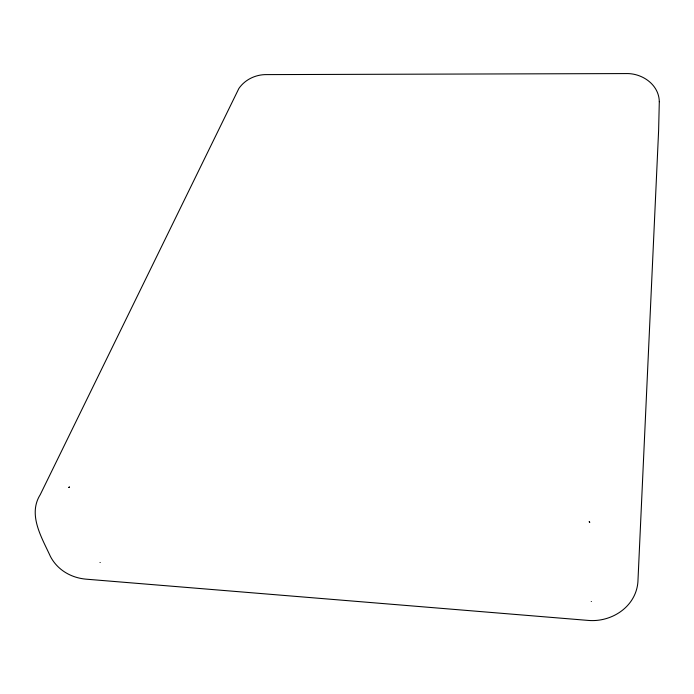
<?xml version="1.0" encoding="UTF-8"?>
<svg xmlns="http://www.w3.org/2000/svg" width="694" height="694" viewBox="0 0 694 694"><rect width="100%" height="100%" fill="white"/><g stroke="black" fill="none" stroke-linecap="round" stroke-linejoin="round"><path stroke-width="0.52" stroke-dasharray="3.47 2.6" d="M100.387 562.409L99.806 562.669L100.387 562.409M591.01 601.238L591.47 601.594L591.01 601.238"/><path stroke-width="1.04" d="M659.3 101.688L658.615 130.559L637.907 581.962C635.973 606.634 611.856 622.414 588.356 620.427L85.804 579.143C70.918 577.746 57.437 569.895 50.41 556.449C41.918 537.746 27.526 514.879 40.269 494.622L238.849 88.52C245.069 79.472 255.886 74.388 266.791 74.605L626.066 73.573C642.115 73.087 659.005 84.555 659.3 101.688M69.409 487.049L68.827 487.405L69.409 487.049M589.223 521.775L589.718 522.235L589.223 521.775"/></g></svg>
